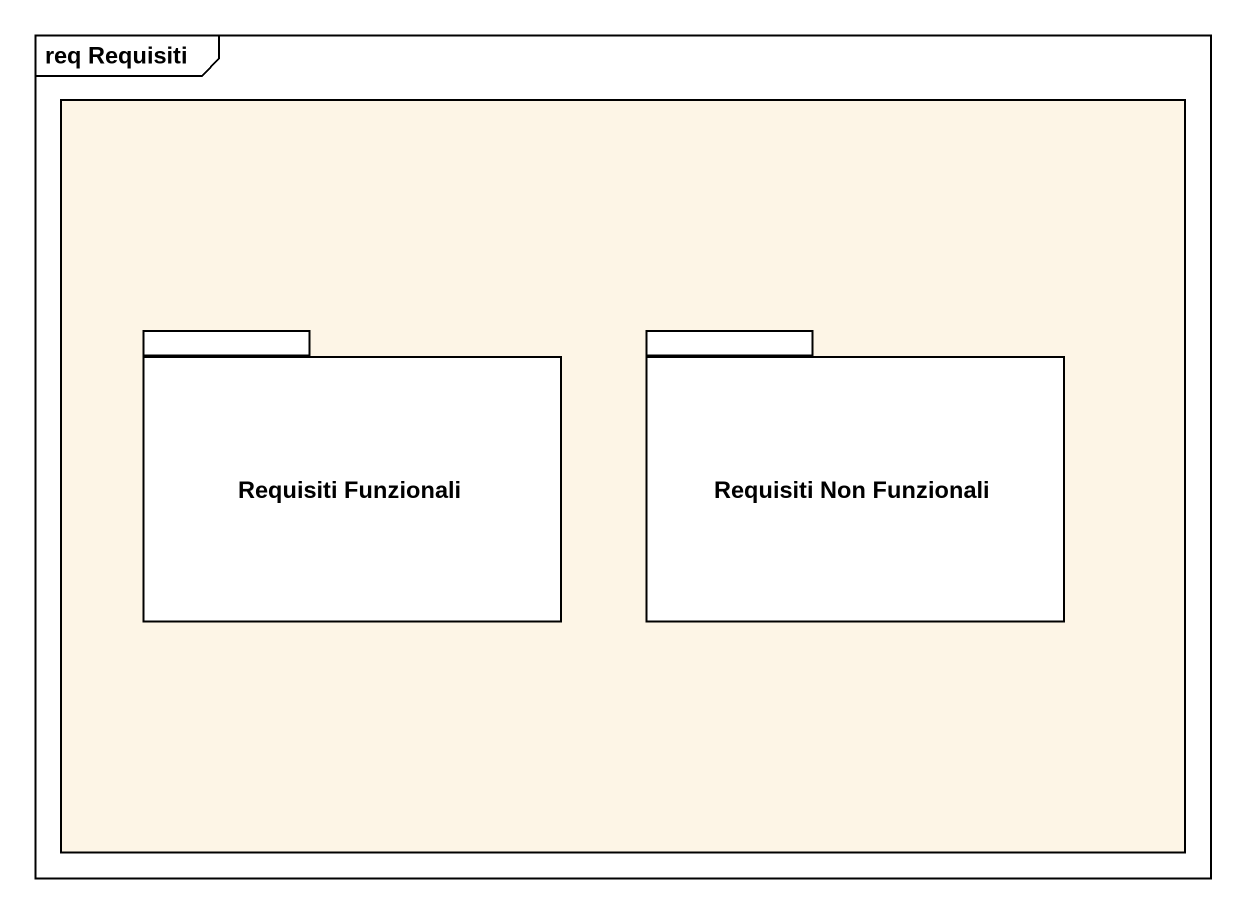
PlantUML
@startuml
mainframe req Requisiti
rectangle " " as rectangle1 #FDF5E6 {
  package "Requisiti Funzionali" as Requisiti_Funzionali #FFFFFF {
  }
  package "Requisiti Non Funzionali" as Requisiti_Non_Funzionali #FFFFFF {
  }
}
@enduml
